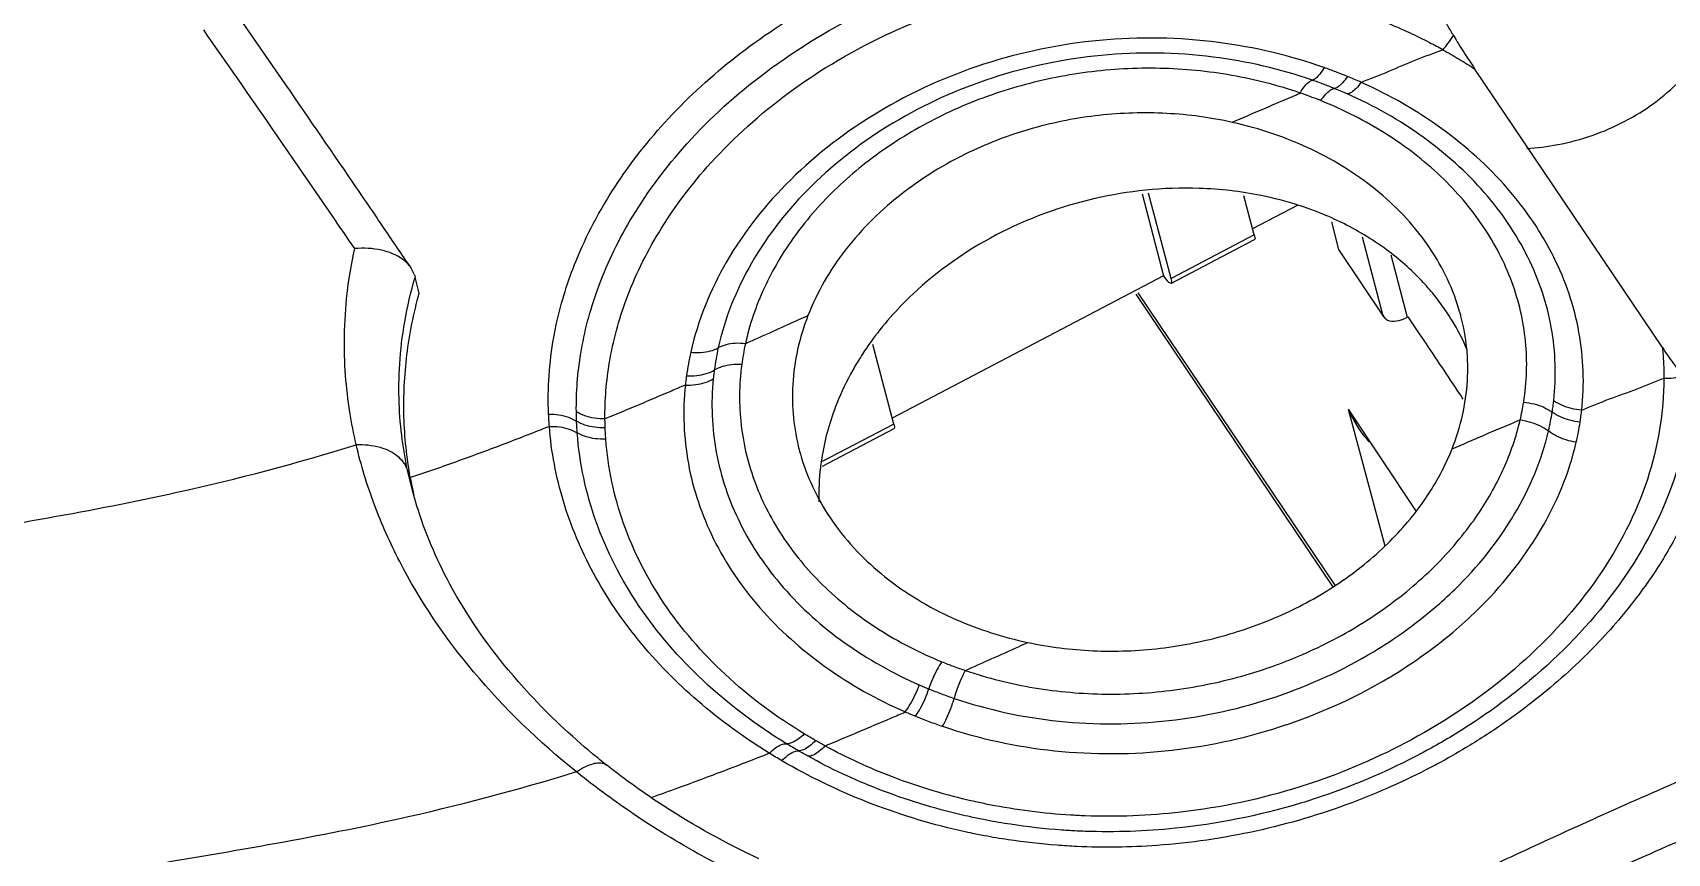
# Model space of a CAD drawing. Header units: inches. Extents: x 157915 to 159347, y -49911 to -48898.
# Drawn here: x 158918.68 to 158928.62, y -49763.85 to -49758.86 of the extents above; entities that cross this region are included whole.
import ezdxf

# ---------------------------------------------------------------- set-up
doc = ezdxf.new("R2010")
doc.units = ezdxf.units.IN
doc.header["$LTSCALE"] = 2
doc.header["$MEASUREMENT"] = 0
doc.layers.get('0').update_dxf_attribs({"linetype": 'CONTINUOUS'})

msp = doc.modelspace()

# ---------------------------------------------------------------- linework, layer by layer
at = {"color": 7, "linetype": 'Continuous'}
for p, q in [((158928.5906986033, -49760.77388171058), (158927.4504037911, -49759.07952342324)), ((158925.4251038819, -49759.8393508159), (158925.5557448982, -49760.33681543041)), ((158925.6012392321, -49760.35468354845), (158925.4648828618, -49759.83545558202)), ((158926.107328927, -49760.08913526881), (158926.0450310148, -49759.85191262782)), ((158926.3730996122, -49759.90794453979), (158926.0976951152, -49760.05245092102)), ((158926.623154397, -49760.17723479296), (158926.5789508629, -49760.00891327571)), ((158926.107328927, -49760.08913526881), (158925.6012392321, -49760.35468354845)), ((158926.1076580201, -49760.11786116661), (158925.6015683252, -49760.3834094463)), ((158926.8972628412, -49760.58934675527), (158926.623154397, -49760.17723479296)), ((158926.6303508772, -49760.19205042471), (158926.623154397, -49760.17723479296)), ((158926.8908029071, -49760.57493235885), (158926.7667888849, -49760.10270250668)), ((158926.9390460055, -49760.21046742978), (158927.0387431245, -49760.5901015623)), ((158920.9980398586, -49760.33154322239), (158920.9768668014, -49760.28794190071)), ((158921.0274010467, -49760.44219253053), (158921.0018442413, -49760.34487541886)), ((158925.5557448982, -49760.33681543041), (158923.9046397704, -49761.20316013285)), ((158926.5863527544, -49762.22731422696), (158925.3893983974, -49760.44876580902)), ((158926.599216687, -49762.22008079463), (158925.4016027638, -49760.44055233034)), ((158926.8908029071, -49760.57493235885), (158926.8979993872, -49760.58974799061)), ((158923.9142735823, -49761.23984448065), (158923.7873178261, -49760.75641287452)), ((158926.6795293797, -49761.14982815179), (158926.9031945995, -49761.9798166199)), ((158926.6795293797, -49761.14982815179), (158927.0886062264, -49761.76499222375)), ((158926.6795297795, -49761.14982874591), (158926.7261849459, -49761.22647227817)), ((158923.9142735823, -49761.23984448065), (158923.4791466439, -49761.468158179)), ((158923.9146026754, -49761.2685703785), (158923.4796720011, -49761.49678109587)), ((158920.9833227673, -49761.63587927433), (158920.9575402515, -49761.52803208926)), ((158920.9856045425, -49761.64450370919), (158920.9833227673, -49761.63587927433)), ((158922.1677231519, -49763.31490686801), (158922.1677653984, -49763.31494010445))]:
    msp.add_line(p, q, dxfattribs=at)
for points, start_tangent, end_tangent in [([(158929.5083205686, -49748.83537667627), (158929.3481584041, -49748.80469518855), (158928.8731717548, -49748.7306195015), (158928.4894439869, -49748.68022834198), (158928.181235319, -49748.63736176939), (158927.9296035017, -49748.59770877154), (158927.7379428652, -49748.56331376534), (158927.5599456928, -49748.52777387025), (158927.341535838, -49748.48112277935), (158927.0288295964, -49748.41322582465), (158926.5883346073, -49748.32299364099), (158926.0400801722, -49748.22298219556), (158925.308883188, -49748.1182163181), (158924.483110612, -49748.0519051426), (158923.5752405814, -49748.05299500842), (158922.6372747928, -49748.14730293194), (158921.5879202663, -49748.37648742658), (158920.4473498619, -49748.75915475121), (158919.1581209997, -49749.3454244175), (158917.8159654812, -49750.1405028438), (158916.6405559377, -49751.02281094387), (158915.5215546943, -49751.95560350387), (158914.471530357, -49752.78618102421), (158913.5014260539, -49753.41685231495), (158912.5640360914, -49753.88362843637), (158911.5078348632, -49754.29490977019), (158910.2135589458, -49754.73506482162), (158908.6286506039, -49755.24866756511), (158906.8581427786, -49755.78014163119), (158905.3140626678, -49756.22855684371), (158903.9525180004, -49756.65996631522), (158902.7412717383, -49757.09755654618), (158901.6643343769, -49757.53883105427), (158900.6910054405, -49757.98348071473), (158899.8097505474, -49758.43485364693), (158899.0120277778, -49758.89247544706), (158898.2865571048, -49759.34939259885), (158897.6211560013, -49759.79838082582), (158897.0056827024, -49760.23541749034), (158896.4324506682, -49760.65867961814), (158895.8958259276, -49761.06686327135), (158895.3899768812, -49761.46303354712), (158894.9164161274, -49761.8521399668), (158894.4781431395, -49762.23614413937), (158894.077514989, -49762.6136308656), (158893.7179812859, -49762.97802614369), (158893.4012748888, -49763.32136230917), (158893.1579109249, -49763.5997440322)], (-0.9800725471416386, 0.1986398810392838), (-0.6504391021545781, -0.7595584074897375)), ([(158921.8632968254, -49760.62477009809), (158921.9815440855, -49760.24594883589), (158922.2167218789, -49759.79825115694), (158922.5443428807, -49759.38017381414), (158922.9560146175, -49759.00329067074), (158923.4301438415, -49758.6868904486), (158923.9280317151, -49758.44850389373), (158924.4050035588, -49758.29157051388), (158924.8453073991, -49758.20067404627), (158925.2476280121, -49758.15963180559), (158925.610771266, -49758.15584079201), (158925.9349962133, -49758.1790247567), (158926.2229716511, -49758.22101379985), (158926.4778472249, -49758.27554010669), (158926.7025850113, -49758.33781124582), (158926.900408505, -49758.4042870407), (158927.0744916459, -49758.47242269989)], (0.2148804405004333, 0.9766403617966747), (0.922296049016489, -0.3864841496990197)), ([(158928.3625035505, -49759.39742874009), (158928.6986698431, -49759.14892886632), (158928.9199098743, -49758.82569745429), (158928.9976183979, -49758.46969269274), (158928.971024576, -49758.2622951771)], (0.8855050392588366, 0.464629772450288), (-0.2535113538806577, 0.9673324110426549)), ([(158922.0101761752, -49760.81041307679), (158922.1115640715, -49760.4219337802), (158922.309033854, -49760.00368719173), (158922.6283074665, -49759.56533531258), (158923.0965057385, -49759.12831267795), (158923.7272594683, -49758.7369469258), (158924.4857291792, -49758.45786367179), (158925.2970855502, -49758.33798987333), (158926.0579796259, -49758.3771100159), (158926.7098909688, -49758.53078668193), (158927.0044728715, -49758.64109146472)], (0.161758773137789, 0.9868303295465524), (0.9211165726281201, -0.3892868603354411)), ([(158922.1573134419, -49761.20832267663), (158922.1848618728, -49760.86297784252), (158922.2864502846, -49760.48362047599), (158922.4839699619, -49760.07528689026), (158922.8034541454, -49759.64856597434), (158923.2716319908, -49759.22679678651), (158923.8992256403, -49758.85689631114), (158924.6450876287, -49758.60547412383), (158925.429949685, -49758.51388320268), (158926.1498739652, -49758.57356538947), (158926.7578478757, -49758.73706115084)], (-0.01003567638932551, 0.9999496413317067), (0.9405968330470874, -0.3395255478779022)), ([(158920.8144011218, -49760.04905586941), (158920.6216176755, -49759.76646018521), (158920.1893462998, -49759.13649500097), (158919.8976175894, -49758.71450370416)], (-0.5628951179108199, 0.8265283335930862), (-0.5699166682270903, 0.8217024956010128)), ([(158927.2478996934, -49758.75456459441), (158927.2828429135, -49758.8147249166), (158927.3195551319, -49758.87576435427)], (0.4950671637477584, -0.8688547078647558), (0.5215308995680218, -0.85323239553815)), ([(158920.6344487457, -49760.17164458888), (158920.1332950534, -49759.44221433582), (158919.7157462879, -49758.84101060311)], (-0.5640627385527176, 0.82573193409024), (-0.5723866695914164, 0.8199838415932638)), ([(158926.5326686041, -49759.07054420205), (158925.889815963, -49758.91791791106), (158925.1664551581, -49758.90517969091), (158924.4611664442, -49759.05083449875), (158923.8205372042, -49759.34162381877), (158923.2871156569, -49759.75280352853), (158922.8969612391, -49760.25255993469), (158922.6791946825, -49760.80194316117)], (-0.9428183484568524, 0.3333070083467991), (-0.2185013828602398, -0.9758366388326289)), ([(158926.9256002008, -49758.8022645466), (158927.1745855859, -49758.91802312525)], (0.9228083571297638, -0.3852593100905756), (0.888786360549493, -0.458321726848277)), ([(158927.2553793486, -49758.96265243024), (158927.2882128895, -49758.92253082078), (158927.3195551319, -49758.87576435427)], (0.6752847562466667, 0.7375571150635589), (0.5202663632692317, 0.854004046390067)), ([(158927.3195551319, -49758.87576435427), (158927.3831852004, -49758.97728166171)], (0.5215318077334439, -0.8532318404292506), (0.5403041911982773, -0.8414697742483538)), ([(158926.4614891729, -49759.14725234474), (158925.8569710461, -49759.00652527596), (158925.1766670551, -49758.99656240272), (158924.5139132267, -49759.13407440233), (158923.9127538663, -49759.40671092994), (158923.4132105937, -49759.79178710196), (158923.0488398103, -49760.26019766642), (158922.8464689848, -49760.77569715509)], (-0.9443073105847777, 0.3290648920443261), (-0.2148708201574165, -0.9766424784151463)), ([(158926.7582798138, -49759.16064379856), (158926.926715961, -49759.09320813033), (158927.090073278, -49759.02395042389), (158927.257013666, -49758.96205242849)], (0.9248814035815203, 0.3802556893842313), (0.9379180690891165, 0.3468568806815618)), ([(158927.1745855859, -49758.91802312525), (158927.257013666, -49758.96205242849)], (0.8887863605717881, -0.4583217268050422), (0.8750609554082796, -0.4840127315680333)), ([(158927.255380879, -49758.96265114686), (158927.3546741688, -49759.01984232289)], (0.8750188037649652, -0.4840889309390676), (0.8577156328849601, -0.5141243945824323)), ([(158927.3831852004, -49758.97728166171), (158927.4504037911, -49759.07952342324)], (0.5403041913141914, -0.8414697741739258), (0.5583296855002808, -0.8296191670213251)), ([(158926.3871613009, -49759.22533736393), (158925.9708105549, -49759.11823465047), (158925.5339911451, -49759.07533290442), (158925.0928107608, -49759.09898025636), (158924.6622757711, -49759.18815053614), (158924.2560867196, -49759.33935966898), (158923.8883215656, -49759.54622657037), (158923.5710814719, -49759.8003145858), (158923.3141065812, -49760.09241034754), (158923.1254865878, -49760.41285568292), (158923.0117336671, -49760.75062440072)], (-0.9456925432074481, 0.3250624766438426), (-0.2128755532961728, -0.9770793206331041)), ([(158926.532668637, -49759.07054693639), (158926.5067132618, -49759.10987824575), (158926.4824213389, -49759.13605009898), (158926.4614665174, -49759.1472600627)], (-0.5024475480039455, -0.8646076922540205), (-0.9841701049594694, -0.1772264215744007)), ([(158926.674673337, -49759.12480580467), (158926.6042216594, -49759.09687455041), (158926.5326686041, -49759.07054420205)], (-0.9248267031935433, 0.3803887078504853), (-0.9429198951581389, 0.3330196260206959)), ([(158927.3546741688, -49759.01984232289), (158927.4504037911, -49759.07952342324)], (0.8577156327540172, -0.5141243948008846), (0.8391166816271819, -0.5439514634735222)), ([(158926.3871545742, -49759.22532194871), (158926.4140873038, -49759.18515407723), (158926.4394644899, -49759.15850094857), (158926.4614891729, -49759.14725234474)], (0.506882126209657, 0.8620153769679387), (0.9873269450404273, 0.1586994127183124)), ([(158926.5950385747, -49759.19763855459), (158926.5287710916, -49759.1717059708), (158926.46146583, -49759.14731594822)], (-0.9265047035572659, 0.3762831836346969), (-0.944411308300017, 0.3287663011244462)), ([(158926.674673337, -49759.12480580877), (158926.6455358476, -49759.16272070717), (158926.6183526295, -49759.18756168349), (158926.5949943047, -49759.19762064651)], (-0.559305137444009, -0.8289618587297838), (-0.9937317048839938, -0.1117913176787491)), ([(158926.7582796171, -49759.16064371249), (158926.7272637749, -49759.1976226779), (158926.6983717766, -49759.22158780917), (158926.673588548, -49759.2308926643)], (-0.5920365583744673, -0.8059111077210165), (-0.9971505804771942, -0.07543686004861663)), ([(158926.7582798138, -49759.16064379856), (158926.7167389303, -49759.1424477707), (158926.674673337, -49759.12480580467)], (-0.9127986077143573, 0.4084099677465411), (-0.9251799985636437, 0.3795286158615394)), ([(158928.1000954778, -49761.15444113695), (158928.0834321467, -49760.68170528481), (158927.9300879441, -49760.22428301667), (158927.6483456829, -49759.80565982866), (158927.2500018837, -49759.44354751532), (158926.7582797873, -49759.16064380507)], (0.1101292535790874, 0.9939172739751096), (-0.9128208110556416, 0.4083603395332613)), ([(158925.9735726474, -49759.40374787906), (158926.3656207999, -49759.23554707344), (158926.3875687185, -49759.22630605246)], (0.9166579741224054, 0.399672564079407), (0.9217888543425832, 0.3876922852079828)), ([(158926.5120064062, -49759.27178994005), (158926.4507789447, -49759.2481058528), (158926.3871605677, -49759.22533767678)], (-0.92801817312812, 0.3725349249989142), (-0.9457464813928806, 0.3249055138543907)), ([(158926.512006405, -49759.27178989364), (158926.5422214626, -49759.23300140021), (158926.5705775572, -49759.20768402962), (158926.5950385747, -49759.19763855459)], (0.5629738793047255, 0.8264746887960867), (0.9954673898359994, 0.09510350031992672)), ([(158927.7469131934, -49761.10652299385), (158927.7582213165, -49760.73557512166), (158927.6748179787, -49760.37481681014), (158927.5009211988, -49760.037068749), (158927.2429221018, -49759.73313665903), (158926.9091007056, -49759.47401313357), (158926.5120064062, -49759.27178994005)], (0.1588685801689683, 0.9872997388002774), (-0.9284718560927463, 0.3714027631072373)), ([(158926.6735885568, -49759.2308926381), (158926.6345799676, -49759.21401205537), (158926.5950395364, -49759.19763642437)], (-0.9145955949382533, 0.4043697537150157), (-0.9268907305205231, 0.3753312852336333)), ([(158927.9296881926, -49761.09732475153), (158927.915193711, -49760.65287271477), (158927.7722742137, -49760.2237703684), (158927.5086669951, -49759.83207996048), (158927.1351923465, -49759.49410441388), (158926.6735885568, -49759.2308926381)], (0.1126679524496791, 0.9936326949586536), (-0.9145812693790096, 0.4044021534327918)), ([(158925.9735782107, -49759.40376084515), (158925.5750688563, -49759.34956743324), (158925.1641611193, -49759.36150088458), (158924.7649252712, -49759.43904246561), (158924.4021046667, -49759.57246060154)], (-0.9762517571075087, 0.2166391163767573), (-0.9078317964118476, -0.4193345077901861)), ([(158927.3651921902, -49760.58288912832), (158927.358994191, -49760.56010295675), (158927.1762506341, -49760.16953831389), (158926.870420994, -49759.832961158), (158926.4581292906, -49759.56979478026), (158925.9735782107, -49759.40376084515)], (-0.2534096863588494, 0.9673590496085254), (-0.9762517571060105, 0.2166391163835081)), ([(158927.7658791222, -49759.56279558266), (158927.9546060491, -49759.53934357419), (158928.3625035505, -49759.39742874009)], (0.9983139173965938, 0.05804586404100446), (0.8855050392486632, 0.4646297724696767)), ([(158924.4021046667, -49759.57246060154), (158923.9734413077, -49759.83072537775), (158923.6193639459, -49760.18171264037), (158923.3920710709, -49760.57993556929)], (-0.9078317964201924, -0.4193345077721202), (-0.3626668745718952, -0.9319188473725882)), ([(158925.4454919028, -49759.81657604344), (158925.1380701828, -49759.8674577054), (158924.5377932167, -49760.08914559237)], (-0.9948628610464765, -0.1012318512644083), (-0.8855050392593024, -0.4646297724494003)), ([(158926.1489754659, -49759.84898428553), (158925.7723770481, -49759.80534516247), (158925.4454919028, -49759.81657604344)], (-0.9801397259276127, 0.1983081381551058), (-0.9948628610457811, -0.1012318512712424)), ([(158926.3786234372, -49759.90888797199), (158926.1489754659, -49759.84898428553)], (-0.95176038444751, 0.3068422568622646), (-0.9801397259270702, 0.1983081381577868)), ([(158926.4682749596, -49759.94012101368), (158926.3786234372, -49759.90888797199)], (-0.936315562750796, 0.3511597456296212), (-0.9517603844030456, 0.3068422570001841)), ([(158926.7577118781, -49760.07712912178), (158926.4682749596, -49759.94012101368)], (-0.8635207722538595, 0.5043132715744235), (-0.9363155628583884, 0.3511597453427422)), ([(158920.977110161, -49760.28829974552), (158920.8144011218, -49760.04905586941)], (-0.5618435705541571, 0.8272434963340333), (-0.5628951179131915, 0.8265283335914712)), ([(158926.8974657294, -49760.16795064233), (158926.7577118781, -49760.07712912178)], (-0.8109923877334883, 0.5850567041222035), (-0.8635207721832246, 0.5043132716953693)), ([(158920.6436611676, -49761.36432940266), (158920.6050462078, -49761.16641629423), (158920.5792540695, -49760.94375234423), (158920.5723385511, -49760.70184159006), (158920.5890908366, -49760.44481053004), (158920.6344487457, -49760.17164458888)], (-0.2265186954649047, 0.9740068175351123), (0.2144272589914251, 0.9767399605838928)), ([(158920.9273572245, -49760.23771286372), (158920.7967885676, -49760.18160227541), (158920.634587408, -49760.1718485503)], (-0.7988219021968523, 0.6015675926864764), (-0.9964453237321736, -0.08424201334419572)), ([(158924.5377932167, -49760.08914559237), (158924.0303054416, -49760.4487084684), (158923.7709272117, -49760.74472309968)], (-0.8855050392460843, -0.4646297724745914), (-0.5806523608438211, -0.814151604952356)), ([(158926.107328927, -49760.08913526881), (158926.1090289763, -49760.11665427991), (158926.107616211, -49760.11702052774)], (0.2540009969454881, -0.9672039565421029), (-0.9968830255448893, -0.0788938107868269)), ([(158927.1149629793, -49760.3559258849), (158926.8974657294, -49760.16795064233)], (-0.6945860550432609, 0.7194096274998274), (-0.8109923878312955, 0.5850567039866253)), ([(158920.97661589, -49760.28811530778), (158920.9273572245, -49760.23771286372)], (-0.5685432076368658, 0.8226534027462499), (-0.7988219022146142, 0.6015675926628905)), ([(158920.9575402515, -49761.52803208926), (158920.9237808339, -49761.33362573577), (158920.9051734748, -49761.11361255033), (158920.9084343202, -49760.87388930129), (158920.9387805068, -49760.61830524223), (158921.0018447016, -49760.34487717172)], (-0.2108109517661412, 0.9775268500739269), (0.2772342443038958, 0.960802359377436)), ([(158920.9980564416, -49760.33159858001), (158921.0018442413, -49760.34487541886)], (0.2926103644428498, -0.9562317577975659), (0.2540008923405351, -0.9672039840127894)), ([(158925.5557448982, -49760.33681543041), (158925.5862834341, -49760.37555498046), (158925.5894492785, -49760.37771344906)], (0.5583296458919885, -0.8296191936775129), (0.8412647724696978, -0.5406233278369587)), ([(158925.5894492785, -49760.37771344906), (158925.6015265161, -49760.38256880743)], (0.8412647730660816, -0.5406233269089248), (0.9968830255250537, 0.07889381103746525)), ([(158925.6015265161, -49760.38256880743), (158925.6029392813, -49760.3822025596), (158925.6012392321, -49760.35468354845)], (0.9968830255448893, 0.0788938107868269), (-0.2540009969454881, 0.9672039565421029)), ([(158927.1934157664, -49760.44372851316), (158927.1149629793, -49760.3559258849)], (-0.6365605974612868, 0.7712266889570987), (-0.6945860551032494, 0.7194096274419086)), ([(158920.9729838833, -49761.56540076686), (158920.934480009, -49761.19401672807), (158920.9523956187, -49760.81892643253), (158921.0274010467, -49760.44219253053)], (-0.177177261764437, 0.9841789562440646), (0.265362706825425, 0.9641486575348657)), ([(158927.2781160262, -49760.5571743144), (158927.1934157664, -49760.44372851316)], (-0.557809438766428, 0.8299690536538591), (-0.6365605975752273, 0.7712266888630537)), ([(158923.392097109, -49760.58001625233), (158923.3351474143, -49760.60577251739), (158923.011731631, -49760.75061981131)], (-0.9109492468791031, -0.4125184476000983), (-0.9140698652764736, -0.4055567548364218)), ([(158923.3920710709, -49760.57993556929), (158923.2995700704, -49761.00029431099), (158923.3396441455, -49761.397273979)], (-0.3626668405699931, -0.9319188606048163), (0.2535476818683828, -0.967322889742184)), ([(158927.3099596227, -49760.60677227069), (158927.2781160262, -49760.5571743144)], (-0.522501103860572, 0.8526386083590654), (-0.5578094387547768, 0.8299690536616898)), ([(158927.3109394932, -49761.39093920306), (158927.4043690487, -49760.97589309745), (158927.3651921902, -49760.58288912832)], (0.3685560233825845, 0.9296055387251173), (-0.2534096863349957, 0.9673590496147741)), ([(158921.8143513642, -49761.17932212305), (158921.8459563123, -49760.71184945708), (158921.8632968254, -49760.62477009809)], (-0.04372768994570122, 0.9990434871075495), (0.2148804405017291, 0.9766403617963896)), ([(158926.8980591734, -49760.58970380166), (158926.9187046118, -49760.60692643662), (158926.9727348689, -49760.61235156915)], (0.5943837356808579, -0.804181555843), (0.9885978620745486, 0.150579769895002)), ([(158926.9727348689, -49760.61235156915), (158927.0387431245, -49760.5901015623)], (0.9885978620749214, 0.1505797698925554), (0.8855050392509333, 0.4646297724653503)), ([(158927.1418632225, -49760.73184837404), (158927.0446482087, -49760.58700312945)], (-0.556318061400239, 0.8309694426149976), (-0.5583296459457718, 0.829619193641317)), ([(158927.4038942958, -49760.78860807006), (158927.3099596227, -49760.60677227069)], (-0.3927324340417811, 0.9196527797226614), (-0.5225011040844042, 0.8526386082219)), ([(158922.6791946817, -49760.80194315032), (158922.7413878604, -49760.80359086345), (158922.7985021443, -49760.79463551367), (158922.8465073027, -49760.77570887375)], (0.9939838798350711, -0.1095264654228331), (0.8737456578793265, 0.4863831055217925)), ([(158922.8465087602, -49760.77570204195), (158922.8331047366, -49760.84320083107), (158922.8225253737, -49760.91115403398)], (-0.2150407399768485, -0.9766050789086699), (-0.1329646075104563, -0.9911207863573392)), ([(158923.0117336613, -49760.750624407), (158922.9502590203, -49760.74884744675), (158922.8938679537, -49760.75741186496), (158922.8465087602, -49760.77570204195)], (-0.9938664149259694, 0.1105872925891605), (-0.8776203870329785, -0.4793562936523157)), ([(158923.0117336649, -49760.75062440178), (158922.9992561276, -49760.81384428056), (158922.9894728518, -49760.87723955717)], (-0.2138721228246053, -0.9768616662959485), (-0.1316620268331953, -0.9912946639068401)), ([(158923.7709272117, -49760.74472309968), (158923.7112937884, -49760.83363003017)], (-0.5806523608578618, -0.8141516049423421), (-0.5326716884409071, -0.8463219672993919)), ([(158927.3559157697, -49761.05287204527), (158927.1418632225, -49760.73184837404)], (-0.553615812549119, 0.8327721969996229), (-0.5563180613025451, 0.8309694426804018)), ([(158928.5906986033, -49760.77388171058), (158928.6556539652, -49760.86803608752), (158928.6801863817, -49760.90217485428)], (0.5583295791620163, -0.8296192385864528), (0.5889562595786813, -0.8081649115762753)), ([(158928.5906986033, -49760.77388171058), (158928.5977601548, -49760.86704820927), (158928.6001677598, -49760.96085736264)], (0.1004527487493436, -0.9949418300929465), (0.0006675192351944576, -0.9999997772090105)), ([(158921.9830953561, -49761.16498879988), (158922.0101761752, -49760.81041307679)], (-0.01173094786877775, 0.9999311900636463), (0.1617587731117426, 0.986830329550822)), ([(158922.6791946825, -49760.80194316117), (158922.6646709107, -49760.87381174131), (158922.653142301, -49760.94612153027)], (-0.2184816082796848, -0.9758410663850555), (-0.1366314587352901, -0.9906219483152323)), ([(158922.9894728368, -49760.87723935862), (158922.9274566925, -49760.87870431688), (158922.8704950575, -49760.89027527886), (158922.8225220887, -49760.91115321988)], (-0.9983042708715869, 0.05821153459194599), (-0.8600456613911416, -0.5102170717667861)), ([(158922.9894728518, -49760.87723955717), (158922.9860770327, -49761.24518363952), (158923.0727495613, -49761.60150453347)], (-0.1334340130871278, -0.9910576997084803), (0.3523691158742874, -0.9358611041057178)), ([(158923.7112937884, -49760.83363003017), (158923.6652832967, -49760.9109498139)], (-0.5326716884747774, -0.8463219672780742), (-0.489544580781262, -0.8719782700432955)), ([(158922.653142301, -49760.94612153027), (158922.6494740185, -49760.97406149247), (158922.6462772811, -49761.00200357092)], (-0.1382984247876635, -0.9903906025913468), (-0.1054359671417595, -0.9944260942035269)), ([(158922.6462773794, -49761.00200533684), (158922.7093710529, -49760.99927126726), (158922.7674104193, -49760.9861779365), (158922.8162853741, -49760.96365243108)], (0.9991966379580662, -0.04007591163400942), (0.8494062949578526, 0.5277394680009952)), ([(158922.6531423011, -49760.94612153152), (158922.7160275956, -49760.94462825209), (158922.7738485086, -49760.9327075696), (158922.8225155192, -49760.91120150104)], (0.9982225081254195, -0.059597183421677), (0.8564460919135204, 0.5162364687292617)), ([(158922.8162702821, -49760.9636430648), (158922.8344672794, -49761.41147061596), (158922.9792184447, -49761.84251587614), (158923.2421873972, -49762.23319229281), (158923.61317893, -49762.56818905686), (158924.0697220051, -49762.82614097076)], (-0.101680697766831, -0.9948170865549356), (0.9168255294640655, -0.3992880520663445)), ([(158922.8225220887, -49760.91115321988), (158922.8191726009, -49760.93741917774), (158922.8162702821, -49760.9636430648)], (-0.1346840976120392, -0.9908885880109988), (-0.1017647535964108, -0.9948084915829084)), ([(158923.6652832967, -49760.9109498139), (158923.5678839781, -49761.11447903243)], (-0.4895445806229306, -0.8719782701321858), (-0.3705623380166186, -0.9288075977529777)), ([(158928.6001657717, -49760.96085813019), (158928.4995278785, -49761.57578367797), (158928.2007635624, -49762.16855649469), (158927.7243915472, -49762.70097283475), (158927.1017410828, -49763.13932280211)], (0.0002832702771200078, -0.9999999598789742), (-0.8739264836679321, -0.4860581252728973)), ([(158928.1000955011, -49761.15444113169), (158928.2685107569, -49761.08697422517), (158928.4373062481, -49761.02580213956), (158928.6001657717, -49760.96085813019)], (0.9292412054307579, 0.3694736555284989), (0.9312636259867312, 0.3643460702601933)), ([(158928.6001519745, -49760.96085794442), (158928.6578796601, -49760.95770804135), (158928.7126640282, -49760.94577708755)], (0.9997312645616634, -0.02318186053658474), (0.9554825062170266, 0.2950477593767318)), ([(158922.6462219698, -49761.00187545422), (158922.5611479017, -49761.0384710876), (158922.1572859014, -49761.20825578918)], (-0.918093363281834, -0.3963641965388026), (-0.9246848720428856, -0.3807333547445407)), ([(158922.6462772813, -49761.00200357088), (158922.6645698739, -49761.47956623798), (158922.8184905636, -49761.93937662949), (158923.0993004816, -49762.35655254461), (158923.4959884237, -49762.71459978207), (158923.984614763, -49762.99063249725)], (-0.1045698172913959, -0.9945175480159432), (0.9168394902340912, -0.3992559945038918)), ([(158927.3793682902, -49761.08815740905), (158927.3559157697, -49761.05287204527)], (-0.5534662404863753, 0.8328716111393627), (-0.5536158128114954, 0.8327721968251987)), ([(158928.770360406, -49761.01678237641), (158928.6345385912, -49761.65153180839), (158928.2978217184, -49762.25827906993), (158927.7832848057, -49762.80022425571), (158927.4252923516, -49763.06559325086)], (-0.05100156859415243, -0.9986985731445379), (-0.8373915506136672, -0.5466035043437225)), ([(158921.814351334, -49761.17932450476), (158921.8768467888, -49761.18364417977), (158921.9349274913, -49761.19817894652), (158921.9845736982, -49761.22190697221)], (0.9998881345783868, 0.01495721663124125), (0.8465369851229992, -0.5323299097541516)), ([(158921.8188677522, -49761.2539325492), (158921.8162788906, -49761.21664218756), (158921.8143513642, -49761.17932212305)], (-0.07808896954398564, 0.9969463941634767), (-0.04273913543815609, 0.99908626569581)), ([(158921.9845736982, -49761.22190697221), (158921.983631467, -49761.19345265019), (158921.9830953561, -49761.16498879988)], (-0.04013698503713158, 0.9991941865484052), (-0.01174924778426949, 0.9999309752060408)), ([(158922.1573134425, -49761.20832273737), (158922.0934445342, -49761.2040133669), (158922.0339596868, -49761.1892173735), (158921.9830956832, -49761.16498859395)], (-0.9998547208988321, -0.017045148761991), (-0.8469889311809027, 0.5316105251563704)), ([(158923.5678839781, -49761.11447903243), (158923.478457693, -49761.43062222539)], (-0.3705623380402526, -0.9288075977435487), (-0.1664087518305539, -0.9860568580534275)), ([(158926.6795295085, -49761.14982862984), (158926.7251703713, -49761.23873584812), (158926.7766871143, -49761.31342070382), (158926.8051741283, -49761.34658823376)], (0.3996824192920729, -0.9166536770824822), (0.6806167033289027, -0.7326396816646614)), ([(158927.7257363452, -49761.21432697881), (158927.7373194924, -49761.16051675226), (158927.7469131934, -49761.10652299385)], (0.2279156503001, 0.9736808801390127), (0.1569477116639727, 0.9876069136065434)), ([(158927.746913207, -49761.10652350065), (158927.810303857, -49761.11704787674), (158927.869481258, -49761.13753373163), (158927.9202441015, -49761.16652684959)], (0.9966756069501815, -0.08147229290063664), (0.8115765844738485, -0.5842460505076282)), ([(158927.8977669346, -49761.28150770158), (158927.9100897968, -49761.22399279987), (158927.9202418527, -49761.16652740754)], (0.2272892302041651, 0.9738272977449329), (0.1558880442076404, 0.9877747302260353)), ([(158927.9202441015, -49761.16652684959), (158927.9253714954, -49761.13187689716), (158927.9296881926, -49761.09732475153)], (0.1575401231370558, 0.9875125870600137), (0.1127530734755725, 0.9936230393976441)), ([(158928.0902577258, -49761.22797686129), (158928.0280301349, -49761.21669068372), (158927.9700314075, -49761.19571306288), (158927.920250356, -49761.16648766835)], (-0.9953000392835988, 0.09683920591406507), (-0.8054747319959584, 0.5926301174561068)), ([(158928.1000954845, -49761.15444368567), (158928.0376762917, -49761.14477099779), (158927.9795363793, -49761.12528849196), (158927.9296703324, -49761.09733475294)], (-0.9974844092933386, 0.07088619905679393), (-0.8155784106758147, 0.5786465726499315)), ([(158928.0902577258, -49761.22797686105), (158928.0956054654, -49761.19117578571), (158928.1000955011, -49761.15444113169)], (0.1549444361401277, 0.9879231861380813), (0.1100888270169158, 0.9939217525369086)), ([(158921.8188677522, -49761.2539325492), (158921.547242316, -49761.35963981233), (158921.2651830737, -49761.46396837754), (158920.9729839072, -49761.56540089083)], (-0.9293210154790084, -0.3692728668465429), (-0.9482457700978527, -0.3175373355867468)), ([(158921.8188677498, -49761.25393251784), (158921.8812000096, -49761.25701516094), (158921.9390953491, -49761.27037928843), (158921.9886060274, -49761.29311704075)], (0.9993999186636714, 0.03463816645041826), (0.8533690083936745, -0.5213073330706145)), ([(158923.1567904083, -49763.24194502046), (158922.722472985, -49762.92421370438), (158922.3619508026, -49762.5543919167), (158922.0870623326, -49762.14592937802), (158921.9040267227, -49761.70807457719), (158921.8188677555, -49761.25393254853)], (-0.8514395149980489, 0.5244528122718831), (-0.07625192335825537, 0.9970885839202888)), ([(158922.1586857113, -49761.26266517156), (158922.0948192318, -49761.25934443803), (158922.0353689495, -49761.24543954235), (158921.9845750759, -49761.22194142483)], (-0.9994640768349788, -0.03273467758209185), (-0.8518502510342779, 0.5237854043526202)), ([(158921.9886060274, -49761.29311704075), (158921.9862819756, -49761.25743558826), (158921.9845828413, -49761.22190326111)], (-0.0740035159483946, 0.9972579804781087), (-0.03898283200697363, 0.9992398805135413)), ([(158922.1586857113, -49761.2626651718), (158922.157805121, -49761.23548640298), (158922.1573134415, -49761.20832267692)], (-0.03913687637172802, 0.9992338589678914), (-0.01111235214798731, 0.9999382559087031)), ([(158922.1624156307, -49761.3306938518), (158922.1602679576, -49761.29662122121), (158922.1586857113, -49761.2626651718)], (-0.07222866930135073, 0.99738809865115), (-0.03772805637606588, 0.9992880434399706)), ([(158923.9142735823, -49761.23984448065), (158923.9159736315, -49761.2673634918), (158923.9145608663, -49761.26772973961)], (0.2540009969454881, -0.9672039565421029), (-0.9968830255448893, -0.0788938107868269)), ([(158927.3109451804, -49761.39095209588), (158927.703001175, -49761.22275380072), (158927.7253271281, -49761.2133541714)], (0.9166624663159667, 0.39966226097485), (0.9217997809801, 0.3876663046810231)), ([(158928.9206015372, -49761.2155481498), (158928.8761564517, -49761.41727675289), (158928.8045146909, -49761.6373106959), (158928.697739946, -49761.87698837493), (158928.5464657068, -49762.13614893095), (158928.3399320689, -49762.41286328147), (158928.0642764651, -49762.70454681249), (158927.7025115402, -49763.00472312068), (158927.4805013378, -49763.15596926372)], (-0.1675252846090104, -0.9858677796827879), (-0.844630363589712, -0.5353499312620774)), ([(158927.6024021706, -49761.55848404937), (158927.6244345699, -49761.51145719907), (158927.7257362607, -49761.2143270142)], (0.437646473968416, 0.8991471313544923), (0.2279213862604023, 0.9736795374686357)), ([(158927.725736475, -49761.21432631107), (158927.7885894908, -49761.22753986989), (158927.8473364511, -49761.25048726847), (158927.8977669346, -49761.28150770158)], (0.9921931057899305, -0.1247110292754087), (0.7949992079951509, -0.6066104675053695)), ([(158928.0667077251, -49761.34999748621), (158928.0796281555, -49761.2889570123), (158928.0902577258, -49761.22797686105)], (0.2252942541006023, 0.9742907672092831), (0.153550332539178, 0.9881408277047902)), ([(158915.5812642432, -49762.44416731894), (158916.4009163758, -49762.24515439123), (158917.9863321304, -49761.94446729365), (158918.7696374672, -49761.80954215059), (158919.5526277276, -49761.65477985246), (158920.6441638232, -49761.36595769064)], (0.9675518043929421, 0.2526727247170972), (0.9555074418164892, 0.294966995837345)), ([(158920.6436611312, -49761.36432945403), (158920.7890386266, -49761.38070112164), (158920.900369574, -49761.4387659265), (158920.9575404327, -49761.5280320403)], (0.9992053388800238, 0.03985838373111427), (0.2493655488034571, -0.9684094294615014)), ([(158920.7542221393, -49761.73023416094), (158920.6436611683, -49761.364329426)], (-0.3503952793430341, 0.936601915551168), (-0.2247773454960419, 0.9744101523238317)), ([(158922.1036249023, -49761.83373884249), (158921.9885589752, -49761.29311818374)], (-0.3356134987388054, 0.9419997767856942), (-0.07352482007906411, 0.9972933875406682)), ([(158922.1624156307, -49761.33069385151), (158922.0986171605, -49761.32855700258), (158922.0392686211, -49761.31572956043), (158921.9886067722, -49761.29312701547)], (-0.9986751315077396, -0.05145854358606788), (-0.8576859527889011, 0.5141739067558706)), ([(158922.2703943692, -49761.843791843), (158922.1624156307, -49761.3306938518)], (-0.333348229295515, 0.9428037749317429), (-0.07199525064093128, 0.9974049748648487)), ([(158927.3276139368, -49762.24539607846), (158927.6919140145, -49761.78660108182), (158927.8978055366, -49761.28149714439)], (0.7160832586458843, 0.6980148756918375), (0.2270510887539676, 0.9738828487531946)), ([(158927.4626540348, -49762.37314557927), (158927.8491333046, -49761.88601677912), (158928.0667077251, -49761.34999748621)], (0.7160043232890596, 0.6980958451612327), (0.2249698333935248, 0.9743657291093983)), ([(158928.0667077252, -49761.34999749601), (158928.0049464586, -49761.33612884323), (158927.9473099548, -49761.3127590981), (158927.8977690349, -49761.28149853067)], (-0.9903354906303116, 0.138692523223208), (-0.7887160695759162, 0.614757644598844)), ([(158923.3396441455, -49761.397273979), (158923.3463395214, -49761.42181760903), (158923.5288875068, -49761.81189141273), (158923.8368680065, -49762.14927815845), (158924.2471321606, -49762.40748538078)], (0.2535476818811299, -0.9673228897388428), (0.9054270081152596, -0.4245019822986102)), ([(158923.478457693, -49761.43062222539), (158923.4704392984, -49761.48420253999)], (-0.1664087522583979, -0.9860568579812238), (-0.1295361626655017, -0.9915746984276559)), ([(158926.2979482798, -49762.38948502651), (158926.6255331135, -49762.20528298008), (158926.9176570301, -49761.96807285371), (158927.1507223381, -49761.69120083209), (158927.3109394932, -49761.39093920306)], (0.9078317964165139, 0.4193345077800837), (0.368556023376209, 0.9296055387276451)), ([(158920.9729838833, -49761.56540076686), (158920.9884163707, -49761.64386738205)], (0.17717726161022, -0.9841789562718274), (0.2086163591449765, -0.9779975535230618)), ([(158923.4681427894, -49761.50270675887), (158923.4589306357, -49761.7135065792)], (-0.116781203450174, -0.9931576664964779), (0.03043421218449408, -0.999536772074299)), ([(158923.4704392984, -49761.48420253999), (158923.4681427894, -49761.50270675887)], (-0.1295361619214482, -0.9915746985248567), (-0.1167812043788601, -0.9931576663872775)), ([(158926.4956049878, -49762.59836899364), (158926.8671654498, -49762.38392237925), (158927.1879510748, -49762.12159045351), (158927.4448324845, -49761.82323824873), (158927.6024021706, -49761.55848404937)], (0.9023085955799366, 0.4310907077896283), (0.4376464739596083, 0.8991471313587793)), ([(158921.0197536644, -49761.76022259959), (158920.9856376675, -49761.64423226107)], (-0.3056867957664164, 0.9521321247043716), (-0.2581594402478747, 0.9661023255385032)), ([(158920.9884163707, -49761.64386738205), (158920.9942142427, -49761.67035143926)], (0.2086163597439589, -0.9779975533952932), (0.2190743043995749, -0.9757081782745507)), ([(158923.0727495613, -49761.60150453347), (158923.2455517671, -49761.93476077598), (158923.4981227456, -49762.23365591419), (158923.8220970646, -49762.48744770008), (158924.2064048876, -49762.68550228707)], (0.3523691158956526, -0.9358611040976733), (0.9266854136998234, -0.3758379225623555)), ([(158921.9839227729, -49763.35581736147), (158921.3583462222, -49762.74660144433), (158920.9081392137, -49762.07647441445), (158920.7542221393, -49761.73023416094)], (-0.7795539496794206, 0.6263350856683787), (-0.3503952793368467, 0.9366019155534828)), ([(158922.084158337, -49763.24740939928), (158921.6988820904, -49762.88350751813), (158921.2302111054, -49762.24333063717), (158921.0197536644, -49761.76022259959)], (-0.7698203534619409, 0.6382606234100083), (-0.3056867957460153, 0.9521321247109216)), ([(158923.261116198, -49763.18400438319), (158922.7544871586, -49762.80024755881), (158922.3621984418, -49762.34239091315), (158922.1036249023, -49761.83373884249)], (-0.8534843409010547, 0.521118489248551), (-0.3356134987324395, 0.9419997767879623)), ([(158923.3695514751, -49763.12437085068), (158922.8882599825, -49762.76200159119), (158922.5159668909, -49762.32836146643), (158922.2703943692, -49761.843791843)], (-0.8552620850832534, 0.5181956829413438), (-0.3333482293019182, 0.942803774929479)), ([(158927.2046234279, -49762.35765220074), (158927.3276139368, -49762.24539607846)], (0.7600260506617316, 0.6498926082942711), (0.7160832586287506, 0.6980148757094149)), ([(158924.2816211373, -49762.90818923921), (158924.9185392905, -49763.04694177402), (158925.5878542267, -49763.04357878702), (158926.2402497397, -49762.89822251458), (158926.8325834563, -49762.62489613688), (158927.2046234279, -49762.35765220074)], (0.9465955287763985, -0.3224234868934496), (0.7600260506618555, 0.6498926082941263)), ([(158927.3174076886, -49762.50480433597), (158927.4626540348, -49762.37314557927)], (0.764463839857373, 0.6446666096134659), (0.7160043232209585, 0.6980958452310809)), ([(158924.2471321606, -49762.40748538078), (158924.2916907777, -49762.42774423143)], (0.9054270079065787, -0.4245019827437088), (0.9150835511499459, -0.4032642984629367)), ([(158924.2916907777, -49762.42774423143), (158924.7303506751, -49762.56832743928)], (0.9150835511455043, -0.4032642984730153), (0.9782604713527143, -0.207379965736243)), ([(158924.7303506751, -49762.56832743928), (158925.1256695324, -49762.61844800332), (158925.5363859609, -49762.60335956872), (158925.9364686557, -49762.52330872852), (158926.2979482798, -49762.38948502651)], (0.978260457661671, -0.2073800303201297), (0.9078317964114573, 0.4193345077910313)), ([(158924.3497969652, -49762.73884684555), (158924.6732134345, -49762.59399803675), (158924.7302865279, -49762.56818578864)], (0.9140685005992012, 0.4055598306197598), (0.9109479381213972, 0.4125213376691865)), ([(158927.1181624942, -49762.65827611057), (158927.3174076886, -49762.50480433597)], (0.8179243749339768, 0.5753257485015453), (0.7644638398790988, 0.6446666095877027)), ([(158924.3497948109, -49762.73884199015), (158924.7692915764, -49762.84379919517), (158925.2081450452, -49762.88225767636), (158925.6518858313, -49762.85282032737), (158926.0858867598, -49762.75683333824), (158926.396425657, -49762.64343777862)], (0.9470332981591324, -0.3211353798288753), (0.9181505991704128, 0.3962315954628202)), ([(158926.396425657, -49762.64343777862), (158926.4956049878, -49762.59836899364)], (0.9181505991650202, 0.3962315954753163), (0.9023085956218625, 0.4310907077018736)), ([(158926.9292350914, -49762.78087569027), (158926.9360859687, -49762.77676777718), (158927.1181624942, -49762.65827611057)], (0.8582967535796844, 0.5131536639200527), (0.81792437486774, 0.5753257485957124)), ([(158924.2064048896, -49762.68550231384), (158924.1767307108, -49762.73505979692), (158924.1498790883, -49762.79140632226), (158924.1277282003, -49762.85057867333)], (-0.5601904308228218, -0.8283638579842443), (-0.3093222841066506, -0.9509572674705443)), ([(158924.2064048876, -49762.68550228707), (158924.2774984671, -49762.71318088202), (158924.3497948083, -49762.7388419913)], (0.9262256771146183, -0.3769694882262576), (0.947295818792108, -0.3203601593503626)), ([(158924.3497963539, -49762.73886150328), (158924.3239230696, -49762.78995342309), (158924.3006627416, -49762.84772323364), (158924.2816211373, -49762.90818923921)], (-0.4962439626525038, -0.8681831198145588), (-0.2628745273433751, -0.9648300279707287)), ([(158923.984614765, -49762.99063249936), (158924.0165169501, -49762.94155336186), (158924.0455718544, -49762.88539732635), (158924.0697220122, -49762.82614096961)], (0.5922497461952155, 0.8057544527532584), (0.3345620825138558, 0.9423737119338548)), ([(158924.0466271883, -49763.01672470706), (158924.077098994, -49762.96702274866), (158924.1048040804, -49762.91031105708), (158924.1277815457, -49762.85060046773)], (0.5693511382788551, 0.8220944479441349), (0.3176873570844346, 0.9481955194730183)), ([(158924.0697220051, -49762.82614097076), (158924.0985926191, -49762.83850898983), (158924.1277266961, -49762.85058026496)], (0.9168430762074832, -0.3992477596811274), (0.9260929300358419, -0.3772954875659516)), ([(158924.1277282003, -49762.85057867333), (158924.2042299855, -49762.88050640011), (158924.281639355, -49762.90815769227)], (0.9256485604589669, -0.378384384614696), (0.9466509428598271, -0.3222607521598004)), ([(158926.3249672812, -49763.0611664925), (158926.9292350914, -49762.78087569027)], (0.9453405051068752, 0.326084850007292), (0.8582967535750896, 0.513153663927738)), ([(158924.2111301992, -49763.07824092323), (158924.2377485288, -49763.02703712232), (158924.2618159892, -49762.968988947), (158924.281634765, -49762.9081908702)], (0.5057700022520788, 0.8626683631743616), (0.2724132128225227, 0.9621803580824704)), ([(158923.4957485658, -49763.1971280093), (158923.8996435704, -49763.02733502641), (158923.9846700135, -49762.99076047603)], (0.9246897654384623, 0.3807214699663806), (0.9180953698287122, 0.3963595487673788)), ([(158923.9846147627, -49762.99063249739), (158924.0155052447, -49763.00384631116), (158924.0466271882, -49763.01672470536)], (0.917073859676072, -0.3987173634278201), (0.9262332844868282, -0.3769507961375629)), ([(158924.0466271882, -49763.01672470536), (158924.1283774177, -49763.04868067474), (158924.2111304261, -49763.07824444219)], (0.9257933867613447, -0.3780298996494313), (0.9466293981349149, -0.3223240335232991)), ([(158924.2111304261, -49763.07824444219), (158924.8924427907, -49763.22680579942), (158925.6079961656, -49763.22329347029), (158926.3046721245, -49763.06809414367), (158926.3249672812, -49763.0611664925)], (0.9466460523911773, -0.322275117705665), (0.9453405050989444, 0.3260848500302835)), ([(158927.4252923516, -49763.06559325086), (158927.1669436938, -49763.22026957899)], (-0.8373915506245825, -0.5466035043270006), (-0.8770242195873913, -0.4804461658262323)), ([(158923.3695514834, -49763.12437168562), (158923.3297974823, -49763.15798136807), (158923.2927757809, -49763.17834321562), (158923.261130243, -49763.18400283406)], (-0.7130738717337933, -0.7010889055252392), (-0.9976926341164334, 0.06789261984791006)), ([(158923.439170566, -49763.16536463321), (158923.4007502864, -49763.19982301471), (158923.3649304829, -49763.22100375281), (158923.3342649016, -49763.22739572778)], (-0.6932582129727363, -0.7206892882136158), (-0.9989627308246255, 0.04553528767238497)), ([(158923.439170566, -49763.16536463355), (158923.4042611097, -49763.1450880416), (158923.3695514751, -49763.12437085068)], (-0.8678912194728085, 0.496754296571254), (-0.855181170750818, 0.5183292054218636)), ([(158923.4957210825, -49763.1970612598), (158923.4673496516, -49763.18134988356), (158923.439170566, -49763.16536463355)], (-0.877244674322181, 0.4800435202909946), (-0.8673574910997469, 0.4976856263075644)), ([(158927.1017410828, -49763.13932280211), (158926.4854496479, -49763.4137617017)], (-0.8739264836552161, -0.4860581252957608), (-0.9455968746899001, -0.325340668494877)), ([(158927.4805013378, -49763.15596926372), (158927.2425249042, -49763.29590193495), (158927.1808671342, -49763.32880704239)], (-0.8446303635789346, -0.5353499312790809), (-0.8860934206609131, -0.4635066880439179)), ([(158922.1677057487, -49763.31492895971), (158922.084158337, -49763.24740939928)], (-0.785531849038037, 0.6188212295541281), (-0.7698203535775716, 0.6382606232705433)), ([(158922.4404775188, -49763.5105292779), (158922.6056646441, -49763.45121032865), (158922.8873122123, -49763.34622763366), (158923.1567904053, -49763.24194502147)], (0.9428421979369048, 0.333239538154623), (0.9305784964916874, 0.3660924225755982)), ([(158923.233432533, -49763.28797170057), (158923.1949073566, -49763.26516036291), (158923.1567904053, -49763.24194502147)], (-0.8636157706160567, 0.5041505734829971), (-0.8507953303335976, 0.5254971987390084)), ([(158923.1567908681, -49763.24192057122), (158923.1951897057, -49763.20944657733), (158923.2307828975, -49763.18969143476), (158923.261116198, -49763.18400438319)], (0.7141749085846846, 0.6999672849127003), (0.9983583507543368, -0.05727655261169812)), ([(158923.233432533, -49763.28797169907), (158923.2704984144, -49763.25452509036), (158923.3048808672, -49763.23385396444), (158923.3342263135, -49763.22737346845)], (0.6925014881586555, 0.7214164462347996), (0.9994752337305856, -0.03239223918150117)), ([(158923.3342263135, -49763.22737346845), (158923.2975875435, -49763.20592392529), (158923.2611451778, -49763.18397645349)], (-0.8661200004605326, 0.4998361179449191), (-0.8533485866966153, 0.521340761482247)), ([(158923.3936709128, -49763.26096893866), (158923.3638281008, -49763.24430642172), (158923.3342216329, -49763.22738127449)], (-0.875560435699349, 0.4831086041854006), (-0.8656390968677764, 0.5006685070722346)), ([(158923.4957210784, -49763.19706125768), (158923.4583827624, -49763.23217644959), (158923.4235387927, -49763.25399706646), (158923.3936709077, -49763.26096894981)], (-0.6769068992330348, -0.7360686447409087), (-0.9996456430748049, 0.02661932158339065)), ([(158924.3328438677, -49763.61867811421), (158923.8198536028, -49763.46006834182), (158923.3936709128, -49763.26096893866)], (-0.9739390753379734, 0.2268097827030685), (-0.8755665973610496, 0.483097436947862)), ([(158924.4113152904, -49763.53753435445), (158924.4047674539, -49763.5360762595), (158923.9074798127, -49763.38661172057), (158923.4957210829, -49763.19706125951)], (-0.976290453406066, 0.2164646636016562), (-0.8776084621929617, 0.4793781253742237)), ([(158927.1241656358, -49763.24336639258), (158926.5212559468, -49763.50375445128)], (-0.8828056301178954, -0.4697384585406499), (-0.9470249092064279, -0.3211601179202622)), ([(158927.1669436938, -49763.22026957899), (158927.1241656358, -49763.24336639258)], (-0.877024219669096, -0.4804461656770853), (-0.882805630148118, -0.4697384584838507)), ([(158917.3478346101, -49764.32467478533), (158917.7391882201, -49764.23368574814), (158919.3246050314, -49763.93300022072), (158920.1079108302, -49763.79807576426), (158920.8909014635, -49763.64331402012), (158921.9834200024, -49763.35418912708)], (0.9718197695513752, 0.2357251270210961), (0.9554854991272437, 0.2950380669635057)), ([(158921.9839192279, -49763.35583819382), (158922.0845814651, -49763.3057367828), (158922.1592830243, -49763.30933766657), (158922.167411952, -49763.31526642296)], (0.8220202656264948, 0.569458236308289), (0.7561201946539823, -0.6544327706009411)), ([(158922.0822801882, -49763.43305733705), (158921.9839227672, -49763.35581733924)], (-0.7940021466685465, 0.6079149538263884), (-0.7788062831489629, 0.6272645162351346)), ([(158922.5139455787, -49763.56258064113), (158922.1677425527, -49763.31496914122)], (-0.8389063136919201, 0.5442758462836961), (-0.7855180960778718, 0.6188386871666923)), ([(158924.3138936659, -49763.71244131194), (158923.7489985934, -49763.53779342356), (158923.233432533, -49763.28797170057)], (-0.9748045390526855, 0.2230607779110468), (-0.863203515317487, 0.5048561093455569)), ([(158925.9074427028, -49764.69617515047), (158926.4303935579, -49764.45294948968), (158926.91677783, -49764.22427271993), (158927.3777937094, -49764.00774606948), (158927.8460287952, -49763.7904068034), (158928.3589289509, -49763.55803665712), (158928.9148409006, -49763.3163981886)], (0.9083134510706316, 0.4182901799040462), (0.9209637429375414, 0.3896482826787179)), ([(158927.1808671342, -49763.32880704239), (158926.7005846605, -49763.54334612021)], (-0.8860934206327968, -0.4635066880976684), (-0.9363984199996506, -0.3509387396999056)), ([(158923.2974448047, -49764.12859095791), (158922.8612169169, -49763.92688977551), (158922.4204640503, -49763.6711119574), (158922.0822801882, -49763.43305733705)], (-0.9266138982919195, 0.3760142065032281), (-0.7940021466060087, 0.6079149539080697)), ([(158926.3848830383, -49763.44684224108), (158925.6599056091, -49763.60075828592), (158925.0784978926, -49763.62303577967)], (-0.954078858247959, -0.2995555578590907), (-0.9992863419801573, 0.03777309534464993)), ([(158926.4854496479, -49763.4137617017), (158926.3848830383, -49763.44684224108)], (-0.945596874680296, -0.3253406685227915), (-0.9540788582446555, -0.299555557869612)), ([(158923.0941469873, -49763.88484705543), (158922.5139455787, -49763.56258064113)], (-0.9051265380386265, 0.425142270467441), (-0.8389063136982436, 0.5442758462739494)), ([(158924.4963461702, -49763.55533362119), (158924.4113152904, -49763.53753435445)], (-0.9811390507267497, 0.1933032931406303), (-0.9762904534429581, 0.2164646634352663)), ([(158924.9910098439, -49763.61871564989), (158924.4963461702, -49763.55533362119)], (-0.9981452194815054, 0.06087791739389208), (-0.9811390507506789, 0.1933032930191744)), ([(158926.7005846605, -49763.54334612021), (158926.1185312613, -49763.7155822467), (158925.515787761, -49763.80327233403), (158925.0275466529, -49763.80958369711)], (-0.9363984199960497, -0.3509387397095136), (-0.998925208185924, 0.04635114292774633)), ([(158926.5212559468, -49763.50375445128), (158926.3761544481, -49763.54997167548), (158925.6262981999, -49763.6989236195), (158925.0797212494, -49763.71733097715)], (-0.9470249091931926, -0.3211601179592903), (-0.9993891528338579, 0.03494740617018457)), ([(158924.3962590969, -49763.63287905264), (158924.3328438677, -49763.61867811421)], (-0.9776512540104924, 0.2102332645698865), (-0.9739390753057772, 0.2268097828413226)), ([(158924.4809481282, -49763.65009588229), (158924.3962590969, -49763.63287905264)], (-0.9821307521485593, 0.1881998556962921), (-0.9776512540407263, 0.2102332644292887)), ([(158924.6236657384, -49763.67468061724), (158924.4809481282, -49763.65009588229)], (-0.9884863762477707, 0.1513098938356334), (-0.9821307521728837, 0.1881998555693539)), ([(158925.0304537641, -49763.62091456576), (158924.9910098439, -49763.61871564989)], (-0.9987267205036016, 0.05044737606774755), (-0.9981452195119603, 0.06087791689455604)), ([(158925.0784978926, -49763.62303577967), (158925.0304537641, -49763.62091456576)], (-0.9992863419940614, 0.03777309497681595), (-0.9987267204897354, 0.05044737634226214)), ([(158926.0324753992, -49765.00315782507), (158926.5584410369, -49764.75951767332), (158927.0459401516, -49764.53109142194), (158927.5064743976, -49764.31535997341), (158927.9726775141, -49764.09934306169), (158928.4815190104, -49763.86896432303), (158929.0308499124, -49763.6299914606)], (0.9090057061382391, 0.4167836683558048), (0.9207455425495753, 0.3901636142377812)), ([(158924.3819387221, -49763.7273870627), (158924.3138936659, -49763.71244131194)], (-0.9785530199600786, 0.2059951143280099), (-0.9748045390056432, 0.2230607781166273)), ([(158924.4666779284, -49763.74427183121), (158924.3819387221, -49763.7273870627)], (-0.9827714433273452, 0.1848250258495497), (-0.9785530199691891, 0.2059951142847322)), ([(158924.6095642792, -49763.76848513402), (158924.4666779284, -49763.74427183121)], (-0.9887906430172595, 0.1493086209216156), (-0.9827714433520384, 0.1848250257182491)), ([(158924.9368956118, -49763.70974471176), (158924.6236657384, -49763.67468061724)], (-0.997464744686539, 0.07116237142913015), (-0.9884863762434065, 0.1513098938641438)), ([(158925.0307456536, -49763.71531443858), (158924.9368956118, -49763.70974471176)], (-0.9988790658379297, 0.04733510146545419), (-0.9974647446779525, 0.07116237154948434)), ([(158925.0797212494, -49763.71733097715), (158925.0307456536, -49763.71531443858)], (-0.9993891528365495, 0.03494740609321444), (-0.9988790658279689, 0.04733510167564924)), ([(158924.9084389702, -49763.80231135951), (158924.6095642792, -49763.76848513402)], (-0.9971417936984696, 0.07555291695096193), (-0.9887906430521148, 0.1493086206907865)), ([(158925.0275466529, -49763.80958369711), (158924.9084389702, -49763.80231135951)], (-0.9989252081889952, 0.04635114286155992), (-0.9971417936922015, 0.07555291703368752))]:
    msp.add_spline(points, degree=3, dxfattribs=dict(at, start_tangent=start_tangent, end_tangent=end_tangent))

doc.saveas('drawing.dxf')
